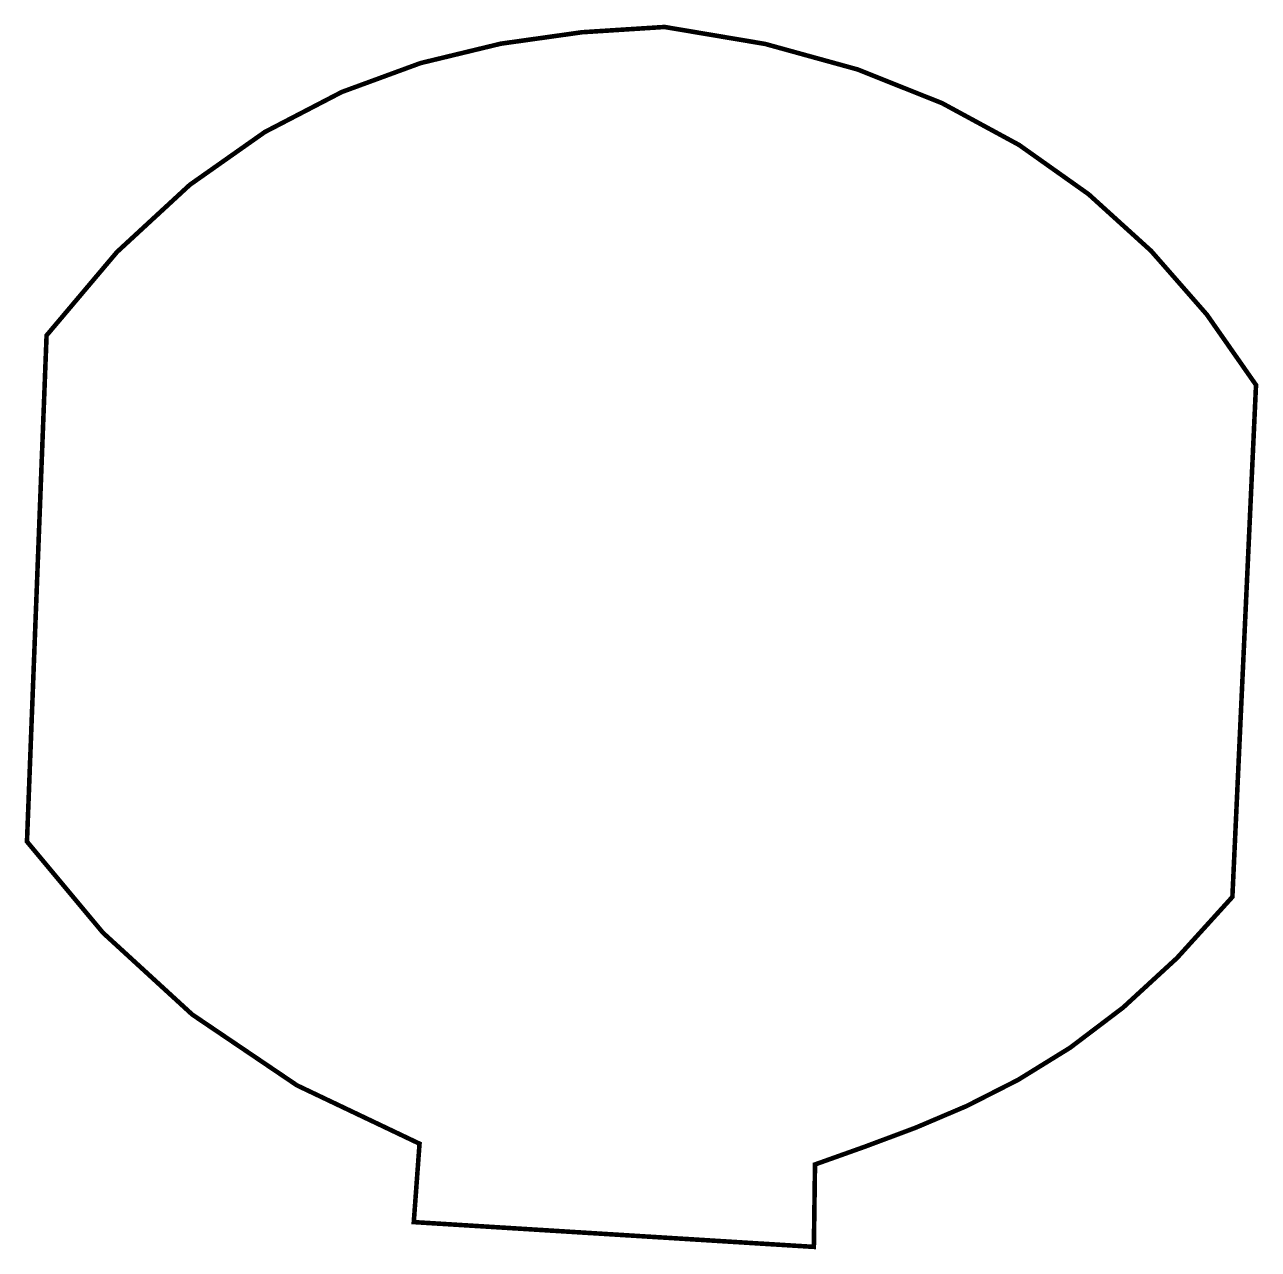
# Model space of a CAD drawing. Extents: x 0 to 3, y 0 to 2.98.
import ezdxf

# ---------------------------------------------------------------- set-up
doc = ezdxf.new("R2010")
doc.units = 0
doc.layers.get('0').update_dxf_attribs({"linetype": 'CONTINUOUS'})

msp = doc.modelspace()

# ---------------------------------------------------------------- linework, layer by layer
at = {"color": 0, "const_width": 0.0111}
msp.add_lwpolyline([(0.9469, 0.0662), (0.9609, 0.257), (0.6626, 0.399), (0.4076, 0.5714), (0.1904, 0.7704), (0.0055, 0.9921), (0.0532, 2.224), (0.2244, 2.4268), (0.4017, 2.5904), (0.5844, 2.719), (0.7718, 2.8164), (0.9634, 2.8867), (1.1586, 2.9339), (1.3567, 2.9618), (1.5572, 2.9746), (1.8021, 2.9333), (2.0271, 2.8712), (2.2328, 2.7891), (2.4199, 2.6876), (2.5892, 2.5676), (2.7413, 2.4297), (2.8769, 2.2748), (2.9967, 2.1033), (2.9392, 0.8575), (2.8045, 0.709), (2.6731, 0.5882), (2.5443, 0.4906), (2.4176, 0.4123), (2.2927, 0.3488), (2.169, 0.2962), (2.0461, 0.2502), (1.9234, 0.2065), (1.9206, 0.0059), (0.9469, 0.0662)], close=True, dxfattribs=at)

doc.saveas('drawing.dxf')
